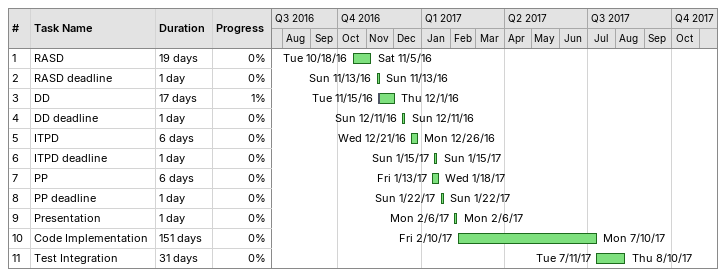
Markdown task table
| ID | Task | Duration | Start | Finish | % complete |
|---|---|---|---|---|---|
| 1 | RASD | 19d | 2016-10-18 | 2016-11-05 | 0 |
| 2 | RASD deadline | 1d | 2016-11-13 | 2016-11-13 | 0 |
| 3 | DD | 17d | 2016-11-15 | 2016-12-01 | 1 |
| 4 | DD deadline | 1d | 2016-12-11 | 2016-12-11 | 0 |
| 5 | ITPD | 6d | 2016-12-21 | 2016-12-26 | 0 |
| 6 | ITPD deadline | 1d | 2017-01-15 | 2017-01-15 | 0 |
| 7 | PP | 6d | 2017-01-13 | 2017-01-18 | 0 |
| 8 | PP deadline | 1d | 2017-01-22 | 2017-01-22 | 0 |
| 9 | Presentation | 1d | 2017-02-06 | 2017-02-06 | 0 |
| 10 | Code Implementation | 151d | 2017-02-10 | 2017-07-10 | 0 |
| 11 | Test Integration | 31d | 2017-07-11 | 2017-08-10 | 0 |
